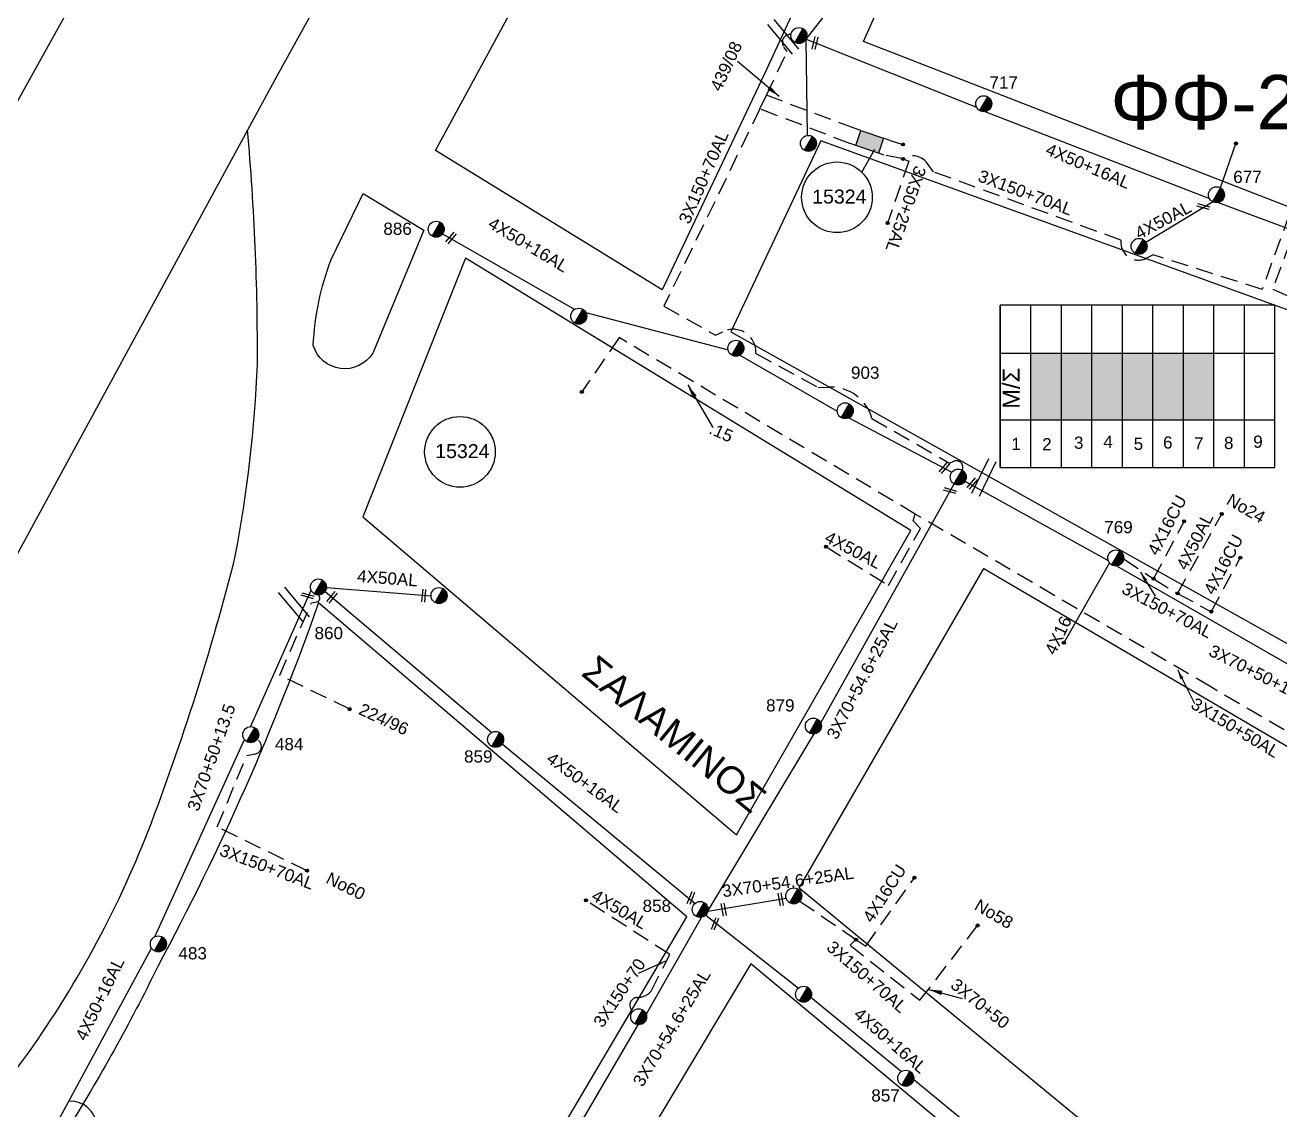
# Model space of a CAD drawing. Header units: millimetres. Extents: x 1905 to 5666, y 713 to 3158.
# Drawn here: x 2621.5 to 2806.5, y 1330.1 to 1490.1 of the extents above; entities that cross this region are included whole.
import ezdxf
from ezdxf.enums import TextEntityAlignment as Align

# ---------------------------------------------------------------- set-up
doc = ezdxf.new("R2010")
doc.units = ezdxf.units.MM
doc.linetypes.add('DASHED', pattern=[19.05, 12.7, -6.35])
for name, color, linetype in [('Link Box 4 Διευθύνσεων', 7, 'Continuous'), ('Ασφαλειοκιβώτια Χ.Τ 9 αναχωρήσεων', 7, 'Continuous'), ('Γέφυρες Εναερίου Δικτύου', 7, 'Continuous'), ('Γυμνά εναέρια ΧΤ (3Φ)   4x16CU', 7, 'Continuous'), ('Γυμνά εναέρια ΧΤ (3Φ)   4x50AL', 7, 'Continuous'), ('Γυμνά εναέρια ΧΤ και ΦΟΠ (3Φ)   4x50+16AL', 7, 'Continuous'), ('Εναέρια παροχή ΧΤ 4x16', 7, 'SYN_LINE'), ('Επιγραφές - Σχήματα', 7, 'Continuous'), ('Καλώδια ΧΤ   3x150+50AL', 7, 'DASHED'), ('Καλώδια ΧΤ   3x150+70AL', 7, 'DASHED'), ('Καλώδια ΧΤ   3x50+25AL', 7, 'DASHED'), ('Καλώδια ΧΤ   3X70+50+13.5', 7, 'Continuous'), ('Καλώδια ΧΤ   4x50+13.5', 7, 'Continuous'), ('Μηχανική τομή', 7, 'Continuous'), ('Στύλος ΦΜ', 7, 'Continuous'), ('Στύλος ΦΜ @ 1', 7, 'Continuous'), ('Συνδέσεις', 7, 'Continuous'), ('Συνεστραμμένα ΧΤ   3x70+54.6+25AL', 7, 'SYN_LINE'), ('Τομή', 7, 'Continuous'), ('Υπόβαθρο ΔΕΗ', 7, 'Continuous'), ('Υπόγεια Καλώδια Δικτύου ΧΤ   .15', 7, 'DASHED')]:
    doc.layers.add(name, color=color, linetype=linetype)
doc.styles.get("Standard").update_dxf_attribs({"font": 'arial.ttf'})
doc.linetypes.add('SYN_LINE', pattern='A,0.5,-0.0001,["/\\/\\/\\/",Standard,S=0.1,R=0,X=0,Y=-0.05],-0.25', length=0.7501)
doc.dimstyles.new('ISO-25', dxfattribs={"dimtxt": 2.5, "dimasz": 2.5, "dimexe": 1.25, "dimexo": 0.625, "dimtad": 1, "dimtxsty": 'Standard', "dimcen": 2.5, "dimadec": 0, "dimazin": 0, "dimtfac": 1, "dimtmove": 0, "dimatfit": 3, "dimfxl": 1, "dimarcsym": 0})

# ---------------------------------------------------------------- blocks, each defined once
blk = doc.blocks.new('ΥΠΑΡΧΩΝ ΤΣΙΜΕΝΤΕΝΙΟΣ ΣΤΥΛΟΣ')
at = {"layer": 'Στύλος ΦΜ'}
blk.add_hatch(color=7, dxfattribs=at).paths.add_polyline_path([(-1.29, -2.28, 0.574793), (2.62, 0, 0.268822), (1.3, 2.27)])
at = {"layer": 'Στύλος ΦΜ', "color": 7}
blk.add_line((-1.29, -2.28), (1.3, 2.27), dxfattribs=at)
blk.add_circle((0, 0), 2.62, dxfattribs=at)
at = {"layer": 'Στύλος ΦΜ', "flags": 4}
for tag, p in [('ΑΡΙΘΜΟΣ', (-4.68, 8.05)), ('ΤΥΠΟΣ', (-4.91, 3.03))]:
    blk.add_attdef(tag, p, '', height=4, dxfattribs=at)
blk = doc.blocks.new('LINK BOX 4 ΑΝΑΧΩΡΗΣΕΩΝ')
at = {"layer": 'Link Box 4 Διευθύνσεων', "ltscale": 40}
blk.add_hatch(color=256, dxfattribs=at).paths.add_polyline_path([(-3.54, 0), (-3.54, -4.67), (3.54, -4.67), (3.54, 0)])
for p, q in [((-3.54, 0), (-5.33, 0)), ((5.33, 0), (3.54, 0)), ((-3.54, -4.67), (-5.33, -4.67)), ((5.33, -4.67), (3.54, -4.67))]:
    blk.add_line(p, q, dxfattribs=at)
blk.add_lwpolyline([(-3.54, -4.67), (-3.54, 0), (3.54, 0), (3.54, -4.67)], close=True, dxfattribs=at)
blk = doc.blocks.new('ΑΣΦΑΛΕΙΟΚΙΒΩΤΙΟ ΥΠΟΣΤΑΘΜΟΥ 9 ΑΝΑΧΩΡΗΣΕΩΝ')
at = {"layer": 'Ασφαλειοκιβώτια Χ.Τ 9 αναχωρήσεων', "ltscale": 40}
for p, q in [((-23.8, 40.36), (24.02, 40.36)), ((-9.72, 40.36), (-9.72, -40.64)), ((9.94, 40.36), (9.94, -40.64)), ((-23.8, 31.36), (24.02, 31.36)), ((-23.8, 22.36), (24.02, 22.36)), ((-23.8, 13.36), (24.02, 13.36)), ((-23.8, 4.36), (24.02, 4.36)), ((-23.8, -4.64), (24.02, -4.64)), ((-23.8, -13.64), (24.02, -13.64)), ((-23.8, -22.64), (24.02, -22.64)), ((-23.8, -31.64), (24.02, -31.64))]:
    blk.add_line(p, q, dxfattribs=at)
at = {"layer": 'Ασφαλειοκιβώτια Χ.Τ 9 αναχωρήσεων'}
blk.add_lwpolyline([(-23.8, -40.64), (24.02, -40.64), (24.02, 40.36), (-23.8, 40.36)], close=True, dxfattribs=at)
for s, p in [('1', (-18.67, 37.12)), ('2', (-18.76, 28.01)), ('3', (-18.31, 18.64)), ('4', (-18.05, 9.99)), ('5', (-18.64, 1.02)), ('6', (-18.25, -7.64)), ('7', (-18.51, -16.8)), ('8', (-18.38, -25.61)), ('9', (-18.01, -34.24))]:
    blk.add_text(s, height=3.6, rotation=270, dxfattribs=at).set_placement(p)
at = {"layer": 'Ασφαλειοκιβώτια Χ.Τ 9 αναχωρήσεων', "ltscale": 40}
for tag, height, p in [('ΟΝΟΜΑ', 5, (-0.16, 44.31)), ('ΚΕΙΜΕΝΟ 1', 2, (17.06, 35.59)), ('ΚΕΙΜΕΝΟ 2', 2, (17.06, 26.88)), ('ΚΕΙΜΕΝΟ 3', 2, (17.06, 17.69)), ('ΚΕΙΜΕΝΟ 4', 2, (17.06, 8.71)), ('ΚΕΙΜΕΝΟ 5', 2, (17.06, -0.13)), ('ΚΕΙΜΕΝΟ 6', 2, (17.06, -9.05)), ('ΚΕΙΜΕΝΟ 7', 2, (17.06, -18.13)), ('ΚΕΙΜΕΝΟ 8', 2, (17.06, -26.85)), ('ΚΕΙΜΕΝΟ 9', 2, (17.06, -35.99)), ('ΣΧ', 2, (-0.1, -42.64))]:
    blk.add_attdef(tag, text='', height=height, dxfattribs=at).set_placement(p, align=Align.MIDDLE_CENTER)
blk = doc.blocks.new('ΤΟΜΗ')
at = {"layer": 'Τομή', "ltscale": 40}
for p, q in [((-5.68, 0), (5.68, 0)), ((5.68, -2.33), (-5.68, -2.33))]:
    blk.add_line(p, q, dxfattribs=at)
blk = doc.blocks.new('ΜΗΧΑΝΙΚΗ ΤΟΜΗ')
at = {"layer": 'Μηχανική τομή', "ltscale": 40}
for p, q in [((-1.89, 0.78), (1.89, 0.78)), ((1.89, 0), (-1.89, 0))]:
    blk.add_line(p, q, dxfattribs=at)
blk = doc.blocks.new('_ΣΥΝΔΕΣΗ')
at = {"layer": 'Συνδέσεις', "linetype": 'SYN_LINE', "ltscale": 40}
blk.add_hatch(color=256, dxfattribs=at).paths.add_polyline_path([(0.5, -0.01, 1), (-0.5, -0.01, 1)])
at = {"layer": 'Συνδέσεις'}
blk.add_circle((0, -0.01), 0.5, dxfattribs=at)

msp = doc.modelspace()

# ---------------------------------------------------------------- hatches: boundary and pattern name
at = {"layer": 'Ασφαλειοκιβώτια Χ.Τ 9 αναχωρήσεων', "ltscale": 0.2}
for color, points in [(30, [(2769.8, 1431.93), (2774.3, 1431.93), (2774.3, 1441.76), (2769.8, 1441.76)]), (151, [(2774.3, 1441.76), (2774.3, 1431.93), (2778.8, 1431.93), (2778.8, 1441.76)]), (6, [(2778.8, 1441.76), (2778.8, 1431.93), (2783.3, 1431.93), (2783.3, 1441.76)]), (190, [(2783.3, 1441.76), (2783.3, 1431.93), (2787.8, 1431.93), (2787.8, 1441.76)]), (1, [(2787.8, 1441.76), (2787.8, 1431.93), (2792.3, 1431.93), (2792.3, 1441.76)]), (85, [(2792.3, 1441.76), (2792.3, 1431.93), (2796.8, 1431.93), (2796.8, 1441.76)])]:
    msp.add_hatch(color=color, dxfattribs=at).paths.add_polyline_path(points)

# ---------------------------------------------------------------- linework, layer by layer
at = {"layer": 'Γέφυρες Εναερίου Δικτύου', "linetype": 'DASHED', "ltscale": 0.2}
for points in [[(2743.88, 1474.87), (2730.81, 1479.78)], [(2748.93, 1473.15), (2750.93, 1472.53)]]:
    msp.add_lwpolyline(points, dxfattribs=at)
at = {"layer": 'Γέφυρες Εναερίου Δικτύου', "color": 190, "linetype": 'SYN_LINE', "ltscale": 8}
msp.add_lwpolyline([(2797.76, 1466.12), (2800.05, 1472.66)], dxfattribs=at)
at = {"layer": 'Γέφυρες Εναερίου Δικτύου', "color": 85, "linetype": 'DASHED', "ltscale": 0.2}
msp.add_lwpolyline([(2669.36, 1389.23), (2659.03, 1394.24), (2663.72, 1404.92), (2664.48, 1405.04, 0.696518), (2664.69, 1406.07, 1.730263)], format="xyb", dxfattribs=at)
at = {"layer": 'Γυμνά εναέρια ΧΤ (3Φ)   4x16CU', "color": 2, "linetype": 'DASHED', "ltscale": 0.2}
for points in [[(2787.91, 1408.47), (2792.41, 1416.93)], [(2796.4, 1403.61), (2800.69, 1411.55)]]:
    msp.add_lwpolyline(points, dxfattribs=at)
at = {"layer": 'Γυμνά εναέρια ΧΤ (3Φ)   4x16CU', "color": 85, "linetype": 'DASHED', "ltscale": 0.2}
msp.add_lwpolyline([(2744.01, 1355.25), (2745.49, 1354.29), (2752.64, 1364.36)], dxfattribs=at)
at = {"layer": 'Γυμνά εναέρια ΧΤ (3Φ)   4x50AL', "color": 190, "ltscale": 0.2}
msp.add_lwpolyline([(2786.76, 1458.13), (2796.59, 1464.08)], dxfattribs=at)
at = {"layer": 'Γυμνά εναέρια ΧΤ (3Φ)   4x50AL', "color": 2, "linetype": 'DASHED', "ltscale": 0.2}
for points in [[(2739.59, 1413.2), (2748.83, 1407.48), (2753.51, 1415.9), (2752.43, 1416.99), (2752.76, 1418.01)], [(2791.45, 1406.3), (2797.96, 1418.03)]]:
    msp.add_lwpolyline(points, dxfattribs=at)
at = {"layer": 'Γυμνά εναέρια ΧΤ (3Φ)   4x50AL', "color": 85, "ltscale": 0.2}
msp.add_lwpolyline([(2665.92, 1407.17), (2681.35, 1405.93)], dxfattribs=at)
at = {"layer": 'Γυμνά εναέρια ΧΤ (3Φ)   4x50AL', "color": 30, "linetype": 'DASHED', "ltscale": 0.2}
msp.add_lwpolyline([(2716.56, 1353.06), (2704.2, 1361.03)], dxfattribs=at)
at = {"layer": 'Γυμνά εναέρια ΧΤ και ΦΟΠ (3Φ)   4x50+16AL', "color": 190, "ltscale": 0.2}
for points in [[(2736.65, 1488.05), (2761.81, 1478.01)], [(2763.02, 1477.38), (2796.13, 1464.55)], [(2797.43, 1463.95), (2824.24, 1453.99)]]:
    msp.add_lwpolyline(points, dxfattribs=at)
at = {"layer": 'Γυμνά εναέρια ΧΤ και ΦΟΠ (3Φ)   4x50+16AL', "color": 30, "ltscale": 0.2}
for points in [[(2683.06, 1459.32), (2702.54, 1448.2)], [(2704.16, 1447.76), (2725.16, 1442.24)], [(2726.88, 1441.44), (2741.26, 1433.2)], [(2742.95, 1432.19), (2758.17, 1424.2)]]:
    msp.add_lwpolyline(points, dxfattribs=at)
at = {"layer": 'Γυμνά εναέρια ΧΤ και ΦΟΠ (3Φ)   4x50+16AL', "color": 85, "ltscale": 0.2}
for points in [[(2665.73, 1406.6), (2690.33, 1385.8)], [(2691.86, 1384.1), (2720.28, 1360.58)], [(2721.87, 1358.84), (2735.55, 1348.08)], [(2737.38, 1346.73), (2750.72, 1335.78)], [(2752.53, 1334.62), (2778.98, 1312.81)]]:
    msp.add_lwpolyline(points, dxfattribs=at)
at = {"layer": 'Γυμνά εναέρια ΧΤ και ΦΟΠ (3Φ)   4x50+16AL', "color": 151, "ltscale": 0.2}
msp.add_lwpolyline([(2625.89, 1327.55), (2640.14, 1353.98)], dxfattribs=at)
at = {"layer": 'Εναέρια παροχή ΧΤ 4x16', "color": 2, "ltscale": 15}
msp.add_lwpolyline([(2781.39, 1410.81), (2774.67, 1399.02)], dxfattribs=at)
at = {"layer": 'Επιγραφές - Σχήματα', "ltscale": 0.2}
msp.add_line((2746.74, 1471.8), (2744.84, 1468.41), dxfattribs=at)
for centre in [(2741.21, 1464.73), (2685.62, 1427.18)]:
    msp.add_circle(centre, 5.21, dxfattribs=at)
msp.add_arc((2628.21, 1327.52), 3.88, 279.3643, 92.0587, dxfattribs=at)
at = {"layer": 'Καλώδια ΧΤ   3x150+50AL', "color": 2, "ltscale": 0.2}
msp.add_lwpolyline([(2810.43, 1384.24), (2796.36, 1392.5), (2752.76, 1418.01)], dxfattribs=at)
at = {"layer": 'Καλώδια ΧΤ   3x150+70AL', "color": 30, "ltscale": 0.2}
for points in [[(2743.13, 1472.66), (2729.85, 1477.78), (2730.81, 1479.78), (2733.89, 1486.25), (2733.4, 1486.88, -0.660806), (2734.45, 1488.76, 47.111564)], [(2729.85, 1477.78), (2715.69, 1448.68), (2723.31, 1444.38), (2724.38, 1444.91, -0.578483), (2729.26, 1441.67), (2738.42, 1436.69), (2740.15, 1436.73, -0.344854), (2746.37, 1432.12), (2757.8, 1425.51), (2758.46, 1425.79, -0.697859), (2759.68, 1424.49, 1.614586)], [(2809.2, 1465.76), (2803.91, 1451.14), (2787.85, 1456.25), (2786.87, 1455.75, -0.595589), (2783.09, 1458.4), (2755.44, 1468.49), (2754.53, 1469.76, 0.406055), (2750.96, 1470.39), (2748.18, 1470.94)]]:
    msp.add_lwpolyline(points, format="xyb", dxfattribs=at)
at = {"layer": 'Καλώδια ΧΤ   3x150+70AL', "color": 151, "linetype": 'DASHED', "ltscale": 0.2}
msp.add_lwpolyline([(2810.67, 1465.16), (2805.48, 1451.18), (2814.38, 1447.25), (2815.15, 1447.35, -0.239906), (2819.71, 1445.75), (2842.91, 1437.35), (2847.27, 1439.06), (2855.25, 1438.27, -0.445809), (2856.09, 1437.12), (2863.55, 1435.36), (2863.96, 1433.81, 0.650635), (2864.96, 1433.65, 1.606381)], format="xyb", dxfattribs=at)
at = {"layer": 'Καλώδια ΧΤ   3x150+70AL', "color": 2, "ltscale": 0.2}
msp.add_lwpolyline([(2783.49, 1411.38), (2787.91, 1408.47), (2791.45, 1406.3), (2796.4, 1403.61)], dxfattribs=at)
at = {"layer": 'Καλώδια ΧΤ   3x150+70AL', "color": 151, "ltscale": 0.2}
msp.add_lwpolyline([(2663.07, 1365.4), (2649.8, 1371.85), (2654.19, 1382.38), (2655.44, 1382.63, 0.723275), (2655.68, 1384.74, 4.76069)], format="xyb", dxfattribs=at)
at = {"layer": 'Καλώδια ΧΤ   3x150+70AL', "color": 85, "ltscale": 0.2}
for points in [[(2735.74, 1360.91), (2744.01, 1355.25), (2743.14, 1354.43), (2753.44, 1346.28)], [(2753.44, 1346.28), (2761.96, 1357.31)]]:
    msp.add_lwpolyline(points, dxfattribs=at)
at = {"layer": 'Καλώδια ΧΤ   3x150+70AL', "color": 30, "linetype": 'DASHED', "ltscale": 0.2}
msp.add_lwpolyline([(2711.06, 1344.6), (2710.8, 1345.07, -0.567514), (2711.75, 1346.69, 0.216076), (2713.82, 1347.64), (2716.56, 1353.06)], format="xyb", dxfattribs=at)
at = {"layer": 'Καλώδια ΧΤ   3x50+25AL', "color": 30, "ltscale": 0.2}
msp.add_lwpolyline([(2750.96, 1470.39), (2751.8, 1470.08), (2748.67, 1460.93)], dxfattribs=at)
at = {"layer": 'Καλώδια ΧΤ   3X70+50+13.5', "color": 2, "ltscale": 0.2}
for points in [[(2760.09, 1422.84), (2781.2, 1411.18)], [(2782.45, 1410.36), (2811.26, 1393.86)]]:
    msp.add_lwpolyline(points, dxfattribs=at)
at = {"layer": 'Καλώδια ΧΤ   3X70+50+13.5', "color": 151, "ltscale": 20}
for points in [[(2654.71, 1386.64), (2663.67, 1406.77)], [(2640.6, 1355.65), (2653.83, 1384.74)]]:
    msp.add_lwpolyline(points, dxfattribs=at)
at = {"layer": 'Καλώδια ΧΤ   4x50+13.5', "color": 190, "ltscale": 0.2}
for points in [[(2736.65, 1488.05), (2750, 1505.08)], [(2736.89, 1473.86), (2736.65, 1488.05)]]:
    msp.add_lwpolyline(points, dxfattribs=at)
at = {"layer": 'Συνεστραμμένα ΧΤ   3x70+54.6+25AL', "color": 30, "ltscale": 20}
for points in [[(2738.81, 1387.2), (2758.52, 1422.45)], [(2722.19, 1359.43), (2737.85, 1385.57)], [(2713.1, 1344.19), (2721.22, 1358.51)], [(2702.67, 1326.81), (2711.88, 1342.68)]]:
    msp.add_lwpolyline(points, dxfattribs=at)
at = {"layer": 'Συνεστραμμένα ΧΤ   3x70+54.6+25AL', "color": 85, "ltscale": 15}
msp.add_lwpolyline([(2722.19, 1359.43), (2733.7, 1361.36)], dxfattribs=at)
at = {"layer": 'Υπόβαθρο ΔΕΗ', "ltscale": 0.2}
msp.add_lwpolyline([(2766.79, 1744.38), (2717.91, 1654.69), (2595.83, 1434.81), (2540.5, 1333.71)], dxfattribs=at)
msp.add_lwpolyline([(2803.1, 1740.21), (2773.89, 1688.43), (2729.84, 1608.77), (2699.01, 1555.74), (2658.59, 1482.59), (2612.82, 1398.31), (2554.47, 1290.86, 0.030837), (2594.51, 1311.8, 0.084575), (2621.27, 1337.55, 0.063403), (2639.63, 1371.23, 0.02973), (2652.49, 1411.78, 0.036632), (2655.75, 1440.11, 0.023476), (2654.28, 1474.66, -0.749229)], format="xyb", dxfattribs=at)
for points in [[(2720.67, 1542.86), (2751.3, 1527.93), (2730.55, 1482.95), (2715.44, 1451.07), (2682.02, 1471.65)], [(2760.6, 1522.5), (2841.67, 1492.36), (2835.66, 1455.36), (2832.45, 1453.76), (2745.15, 1487.72)], [(2832.89, 1438.97), (2738.83, 1473.07), (2725.57, 1444.88), (2821.03, 1391.4), (2826.4, 1396.25)], [(2752.12, 1415.59), (2686.43, 1455.75), (2671.27, 1417.61), (2726.39, 1370.71)], [(2823.42, 1374.46), (2816.02, 1322.32), (2804.33, 1306.29), (2735.62, 1362.84), (2762.85, 1409.97)], [(2728.53, 1351.66), (2688.66, 1285.02), (2757.64, 1236.7), (2796.53, 1295.04)]]:
    msp.add_lwpolyline(points, close=True, dxfattribs=at)
for points in [[(2671.32, 1465.3), (2680.3, 1459.89), (2672.75, 1441.74, -0.647468), (2663.99, 1442.88, -0.079281), (2666.62, 1455.55)], [(2664.75, 1404.9, -0.03908), (2641, 1351.17, -0.026768), (2627.59, 1327.06), (2679.34, 1291.29), (2719.09, 1358.58)]]:
    msp.add_lwpolyline(points, format="xyb", close=True, dxfattribs=at)
at = {"layer": 'Υπόγεια Καλώδια Δικτύου ΧΤ   .15', "color": 2, "ltscale": 0.2}
msp.add_lwpolyline([(2752.76, 1418.01), (2709.1, 1444.03), (2703.58, 1436.04)], dxfattribs=at)

# ---------------------------------------------------------------- block references
at = {"layer": 'Link Box 4 Διευθύνσεων', "xscale": 0.5, "yscale": 0.5, "zscale": 0.5, "rotation": 341.2336509733091}
msp.add_blockref('LINK BOX 4 ΑΝΑΧΩΡΗΣΕΩΝ', (2746.41, 1474.01), dxfattribs=at)
at = {"layer": 'Ασφαλειοκιβώτια Χ.Τ 9 αναχωρήσεων', "xscale": 0.5, "yscale": 0.5, "zscale": 0.5, "rotation": 90}
msp.add_blockref('ΑΣΦΑΛΕΙΟΚΙΒΩΤΙΟ ΥΠΟΣΤΑΘΜΟΥ 9 ΑΝΑΧΩΡΗΣΕΩΝ', (2785.48, 1436.79), dxfattribs=at)
at = {"layer": 'Μηχανική τομή'}
for p, xscale, yscale, zscale, rotation in [((2738.17, 1487.44), 0.500000000000583, 0.500000000000583, 0.500000000000583, 77.0988969598877), ((2795.18, 1463.19), 0.5000000000004635, 0.5000000000004635, 0.5000000000004635, 345.4139667488831), ((2684.15, 1458.86), 0.5000000000003105, 0.5000000000003105, 0.5000000000003105, 229.7703392608477), ((2756.88, 1424.95), 0.5000000000003105, 0.5000000000003105, 0.5000000000003105, 229.7703392608477), ((2761.01, 1422.64), 0.5000000000003105, 0.5000000000003105, 0.5000000000003105, 229.7703392608477), ((2757.94, 1421.66), 0.5000000000003307, 0.5000000000003307, 0.5000000000003307, 163.4031650018133), ((2663.2, 1406.14), 0.5000000000002729, 0.5000000000002729, 0.5000000000002729, 164.3412373150142), ((2666.6, 1405.85), 0.5000000000003105, 0.5000000000003105, 0.5000000000003105, 229.7703392608477), ((2680.09, 1405.99), 0.5000000000002126, 0.5000000000002126, 0.5000000000002126, 265.3034041074683), ((2719.5, 1361.46), 0.5000000000002922, 0.5000000000002922, 0.5000000000002922, 247.9577638709344), ((2732.72, 1361.14), 0.5000000000002455, 0.5000000000002455, 0.5000000000002455, 280.4244679566553), ((2724.3, 1359.63), 0.5000000000002455, 0.5000000000002455, 0.5000000000002455, 280.4244679566553), ((2723.05, 1357.64), 0.5000000000002922, 0.5000000000002922, 0.5000000000002922, 247.9577638709344)]:
    msp.add_blockref('ΜΗΧΑΝΙΚΗ ΤΟΜΗ', p, dxfattribs=dict(at, xscale=xscale, yscale=yscale, zscale=zscale, rotation=rotation))
at = {"layer": 'Στύλος ΦΜ @ 1', "ltscale": 40, "xscale": 0.4499999999998181, "yscale": 0.4499999999998181, "zscale": 0.4499999999998181}
for p in [(2735.61, 1488.59), (2737.01, 1472.69), (2785.76, 1457.5), (2703.13, 1447.18), (2726.31, 1442.47), (2759.1, 1423.47), (2682.53, 1405.98), (2734.84, 1361.68), (2736.29, 1347.17), (2711.97, 1343.86)]:
    msp.add_blockref('ΥΠΑΡΧΩΝ ΤΣΙΜΕΝΤΕΝΙΟΣ ΣΤΥΛΟΣ', p, dxfattribs=at)
at = {"layer": 'Στύλος ΦΜ @ 1', "ltscale": 40}
ref = msp.add_blockref('ΥΠΑΡΧΩΝ ΤΣΙΜΕΝΤΕΝΙΟΣ ΣΤΥΛΟΣ', (2762.86, 1478.54), dxfattribs=dict(at, xscale=0.4499999999998181, yscale=0.4499999999998181, zscale=0.4499999999998181))
ref.add_attrib('ΤΥΠΟΣ', '717', (2763.7, 1480.77), dxfattribs={"layer": 'Στύλος ΦΜ', "height": 1.8, "flags": 4})
ref = msp.add_blockref('ΥΠΑΡΧΩΝ ΤΣΙΜΕΝΤΕΝΙΟΣ ΣΤΥΛΟΣ', (2797.17, 1465.1), dxfattribs=dict(at, xscale=0.4499999999998181, yscale=0.4499999999998181, zscale=0.4499999999998181))
ref.add_attrib('ΤΥΠΟΣ', '677', (2799.65, 1466.84), dxfattribs={"layer": 'Στύλος ΦΜ', "height": 1.8, "flags": 4})
ref = msp.add_blockref('ΥΠΑΡΧΩΝ ΤΣΙΜΕΝΤΕΝΙΟΣ ΣΤΥΛΟΣ', (2682.12, 1460.03), dxfattribs=dict(at, xscale=0.4499999999998181, yscale=0.4499999999998181, zscale=0.4499999999998181))
ref.add_attrib('ΤΥΠΟΣ', '886', (2674.32, 1459.19), dxfattribs={"layer": 'Στύλος ΦΜ', "height": 1.8, "flags": 4})
ref = msp.add_blockref('ΥΠΑΡΧΩΝ ΤΣΙΜΕΝΤΕΝΙΟΣ ΣΤΥΛΟΣ', (2742.43, 1433.25), dxfattribs=dict(at, xscale=0.4499999999998181, yscale=0.4499999999998181, zscale=0.4499999999998181))
ref.add_attrib('ΤΥΠΟΣ', '903', (2743.28, 1437.96), dxfattribs={"layer": 'Στύλος ΦΜ', "height": 1.8, "flags": 4})
ref = msp.add_blockref('ΥΠΑΡΧΩΝ ΤΣΙΜΕΝΤΕΝΙΟΣ ΣΤΥΛΟΣ', (2782.32, 1411.53), dxfattribs=dict(at, xscale=0.4499999999998181, yscale=0.4499999999998181, zscale=0.4499999999998181))
ref.add_attrib('ΤΥΠΟΣ', '769', (2780.63, 1415.18), dxfattribs={"layer": 'Στύλος ΦΜ', "height": 1.8, "flags": 4})
ref = msp.add_blockref('ΥΠΑΡΧΩΝ ΤΣΙΜΕΝΤΕΝΙΟΣ ΣΤΥΛΟΣ', (2664.74, 1407.25), dxfattribs=dict(at, xscale=0.4499999999998181, yscale=0.4499999999998181, zscale=0.4499999999998181))
ref.add_attrib('ΤΥΠΟΣ', '860', (2664.17, 1399.55), dxfattribs={"layer": 'Στύλος ΦΜ', "height": 1.8, "flags": 4})
ref = msp.add_blockref('ΥΠΑΡΧΩΝ ΤΣΙΜΕΝΤΕΝΙΟΣ ΣΤΥΛΟΣ', (2737.73, 1386.74), dxfattribs=dict(at, xscale=0.4499999999998181, yscale=0.4499999999998181, zscale=0.4499999999998181))
ref.add_attrib('ΤΥΠΟΣ', '879', (2730.76, 1388.89), dxfattribs={"layer": 'Στύλος ΦΜ', "height": 1.8, "flags": 4})
ref = msp.add_blockref('ΥΠΑΡΧΩΝ ΤΣΙΜΕΝΤΕΝΙΟΣ ΣΤΥΛΟΣ', (2654.76, 1385.47), dxfattribs=dict(at, xscale=0.4499999999998181, yscale=0.4499999999998181, zscale=0.4499999999998181))
ref.add_attrib('ΤΥΠΟΣ', '484', (2658.33, 1383.17), dxfattribs={"layer": 'Στύλος ΦΜ', "height": 1.8, "flags": 4})
ref = msp.add_blockref('ΥΠΑΡΧΩΝ ΤΣΙΜΕΝΤΕΝΙΟΣ ΣΤΥΛΟΣ', (2690.88, 1384.76), dxfattribs=dict(at, xscale=0.4499999999998181, yscale=0.4499999999998181, zscale=0.4499999999998181))
ref.add_attrib('ΤΥΠΟΣ', '859', (2686.22, 1381.35), dxfattribs={"layer": 'Στύλος ΦΜ', "height": 1.8, "flags": 4})
ref = msp.add_blockref('ΥΠΑΡΧΩΝ ΤΣΙΜΕΝΤΕΝΙΟΣ ΣΤΥΛΟΣ', (2721.04, 1359.68), dxfattribs=dict(at, xscale=0.4499999999998181, yscale=0.4499999999998181, zscale=0.4499999999998181))
ref.add_attrib('ΤΥΠΟΣ', '858', (2712.55, 1359.32), dxfattribs={"layer": 'Στύλος ΦΜ', "height": 1.8, "flags": 4})
ref = msp.add_blockref('ΥΠΑΡΧΩΝ ΤΣΙΜΕΝΤΕΝΙΟΣ ΣΤΥΛΟΣ', (2641.14, 1354.6), dxfattribs=dict(at, xscale=0.4499999999998181, yscale=0.4499999999998181, zscale=0.4499999999998181))
ref.add_attrib('ΤΥΠΟΣ', '483', (2644.1, 1352.32), dxfattribs={"layer": 'Στύλος ΦΜ', "height": 1.8, "flags": 4})
ref = msp.add_blockref('ΥΠΑΡΧΩΝ ΤΣΙΜΕΝΤΕΝΙΟΣ ΣΤΥΛΟΣ', (2751.36, 1334.79), dxfattribs=dict(at, xscale=0.4499999999998181, yscale=0.4499999999998181, zscale=0.4499999999998181))
ref.add_attrib('ΤΥΠΟΣ', '857', (2746.28, 1331.35), dxfattribs={"layer": 'Στύλος ΦΜ', "height": 1.8, "flags": 4})
at = {"layer": 'Συνδέσεις', "xscale": 0.4499999999998181, "yscale": 0.4499999999998181, "zscale": 0.4499999999998181}
for p in [(2750.93, 1472.53), (2800.05, 1472.67), (2750.96, 1470.4), (2748.67, 1460.94), (2703.59, 1436.03), (2797.96, 1418.03), (2792.41, 1416.94), (2739.59, 1413.2), (2800.69, 1411.56), (2787.91, 1408.47), (2791.45, 1406.3), (2796.4, 1403.62), (2774.67, 1399.03), (2669.36, 1389.23), (2663.07, 1365.4), (2752.64, 1364.37), (2704.2, 1361.03), (2761.96, 1357.32), (2744.01, 1355.25)]:
    msp.add_blockref('_ΣΥΝΔΕΣΗ', p, dxfattribs=at)
at = {"layer": 'Τομή'}
for p, xscale, yscale, zscale, rotation in [((2733.73, 1488.76), 0.5000000000001217, 0.5000000000001217, 0.5000000000001217, 309.427049501416), ((2762.35, 1423.65), 0.4999999999999178, 0.4999999999999178, 0.4999999999999178, 64.23826003610391), ((2661.56, 1405.03), 0.499999999999846, 0.499999999999846, 0.499999999999846, 310.0762254359041)]:
    msp.add_blockref('ΤΟΜΗ', p, dxfattribs=dict(at, xscale=xscale, yscale=yscale, zscale=zscale, rotation=rotation))

# ---------------------------------------------------------------- texts
at = {"layer": 'Γυμνά εναέρια ΧΤ (3Φ)   4x16CU', "ltscale": 0.2}
for rotation, p in [(62.6282, (2789.88, 1416.38)), (62.3649, (2798.19, 1410.58)), (57.3146, (2748.21, 1362.06))]:
    msp.add_text('4X16CU', height=1.8, rotation=rotation, dxfattribs=at).set_placement(p, align=Align.MIDDLE)
at = {"layer": 'Γυμνά εναέρια ΧΤ (3Φ)   4x50AL', "ltscale": 0.2}
for rotation, p in [(28.2356, (2789.3, 1461.37)), (63.1823, (2793.98, 1413.99)), (332.5292, (2743.61, 1412.72)), (355.6566, (2674.93, 1408.56)), (329.6124, (2709.16, 1359.72))]:
    msp.add_text('4X50AL', height=1.8, rotation=rotation, dxfattribs=at).set_placement(p, align=Align.MIDDLE)
at = {"layer": 'Γυμνά εναέρια ΧΤ και ΦΟΠ (3Φ)   4x50+16AL', "ltscale": 0.2}
for rotation, p in [(336.9131, (2778.26, 1469.36)), (329.0195, (2695.72, 1457.75)), (323.8836, (2704.08, 1378.41)), (64.0366, (2632.5, 1346.5)), (318.9809, (2749.11, 1340.35))]:
    msp.add_text('4X50+16AL', height=1.8, rotation=rotation, dxfattribs=at).set_placement(p, align=Align.MIDDLE)
at = {"layer": 'Εναέρια παροχή ΧΤ 4x16', "ltscale": 20}
msp.add_text('4X16', height=1.8, rotation=64.633, dxfattribs=at).set_placement((2773.83, 1400.12), align=Align.MIDDLE)
at = {"layer": 'Επιγραφές - Σχήματα', "ltscale": 0.2, "attachment_point": 1}
for s, insert, char_height, width, rotation in [('439/08', (2722.43, 1480.97), 1.8, 6.948, 65.1541), ('Μ/Σ', (2765.65, 1433.54), 2.5, 4.9247, 90), ('Νο24', (2799.39, 1421.13), 1.8, 6.948, 329.9352), ('ΣΑΛΑΜΙΝΟΣ', (2705.84, 1397.44), 4, 29.1423, 320.7778), ('224/96', (2671.28, 1390.19), 1.8, 6.948, 335.1541), ('Νο60', (2666.49, 1365.28), 1.8, 6.948, 333.572), ('Νο58', (2762.21, 1361.31), 1.8, 6.948, 329.9352), ('3Χ70+50', (2758.93, 1349.67), 1.8, 6.948, 321.489)]:
    msp.add_mtext(s, dxfattribs=dict(at, insert=insert, char_height=char_height, width=width, rotation=rotation))
for s, insert, char_height, width in [('ΦΦ-25', (2781.54, 1482.77), 8, 50.8867), ('15324', (2737.56, 1465.87), 2.06, 8.1693), ('15324', (2681.97, 1428.32), 2.06, 8.1693)]:
    msp.add_mtext(s, dxfattribs=dict(at, insert=insert, char_height=char_height, width=width))
at = {"layer": 'Καλώδια ΧΤ   3x150+50AL', "ltscale": 0.2}
msp.add_text('3X150+50AL', height=1.8, rotation=328.9608, dxfattribs=at).set_placement((2799.96, 1386.5), align=Align.MIDDLE)
at = {"layer": 'Καλώδια ΧΤ   3x150+70AL', "ltscale": 0.2}
for rotation, p in [(66.4056, (2721.54, 1467.71)), (339.3516, (2769.01, 1465.43)), (332.1746, (2789.93, 1403.82)), (339.3707, (2657.17, 1365.98)), (319.0175, (2745.64, 1349.75))]:
    msp.add_text('3X150+70AL', height=1.8, rotation=rotation, dxfattribs=at).set_placement(p, align=Align.MIDDLE)
at = {"layer": 'Καλώδια ΧΤ   3x150+70AL', "ltscale": 0.2, "insert": (2705.15, 1343.11), "char_height": 1.8, "width": 6.948, "attachment_point": 1, "rotation": 55.9894}
msp.add_mtext('3Χ150+70', dxfattribs=at)
at = {"layer": 'Καλώδια ΧΤ   3x50+25AL', "ltscale": 0.2}
msp.add_text('3X50+25AL', height=1.8, rotation=250.6932, dxfattribs=at).set_placement((2751.39, 1463), align=Align.MIDDLE)
at = {"layer": 'Καλώδια ΧΤ   3X70+50+13.5', "ltscale": 0.2}
for rotation, p in [(333.2255, (2803.65, 1394.31)), (70.4464, (2648.95, 1382.12))]:
    msp.add_text('3X70+50+13.5', height=1.8, rotation=rotation, dxfattribs=at).set_placement(p, align=Align.MIDDLE)
at = {"layer": 'Συνεστραμμένα ΧΤ   3x70+54.6+25AL', "ltscale": 20}
for rotation, p in [(62.466, (2744.91, 1393.7)), (8.1093, (2733.98, 1363.75)), (58.8335, (2716.84, 1342.22))]:
    msp.add_text('3X70+54.6+25AL', height=1.8, rotation=rotation, dxfattribs=at).set_placement(p, align=Align.MIDDLE)
at = {"layer": 'Υπόγεια Καλώδια Δικτύου ΧΤ   .15', "ltscale": 0.2}
msp.add_text('.15', height=1.8, rotation=336.1037, dxfattribs=at).set_placement((2724.14, 1430.05), align=Align.MIDDLE)

# ---------------------------------------------------------------- leaders
at = {"layer": 'Επιγραφές - Σχήματα', "ltscale": 40}
for points, override in [([(2732.69, 1479.61), (2726.53, 1484.74)], {"dimasz": 2, "dimtad": 0}), ([(2719.2, 1437.06), (2722.9, 1430.79)], {"dimasz": 2, "dimtad": 0}), ([(2785.95, 1409.46), (2788.15, 1405.92)], {"dimasz": 1.5, "dimtad": 0}), ([(2791.42, 1395.06), (2793.94, 1390.06)], {"dimasz": 1.5, "dimtad": 0}), ([(2715.94, 1352.05), (2711.91, 1350.25)], {"dimasz": 1, "dimtad": 0}), ([(2754.73, 1347.89), (2759.7, 1346.57)], {"dimasz": 2, "dimtad": 0})]:
    msp.add_leader(points, dimstyle='ISO-25', override=override, dxfattribs=at)

doc.saveas('drawing.dxf')
